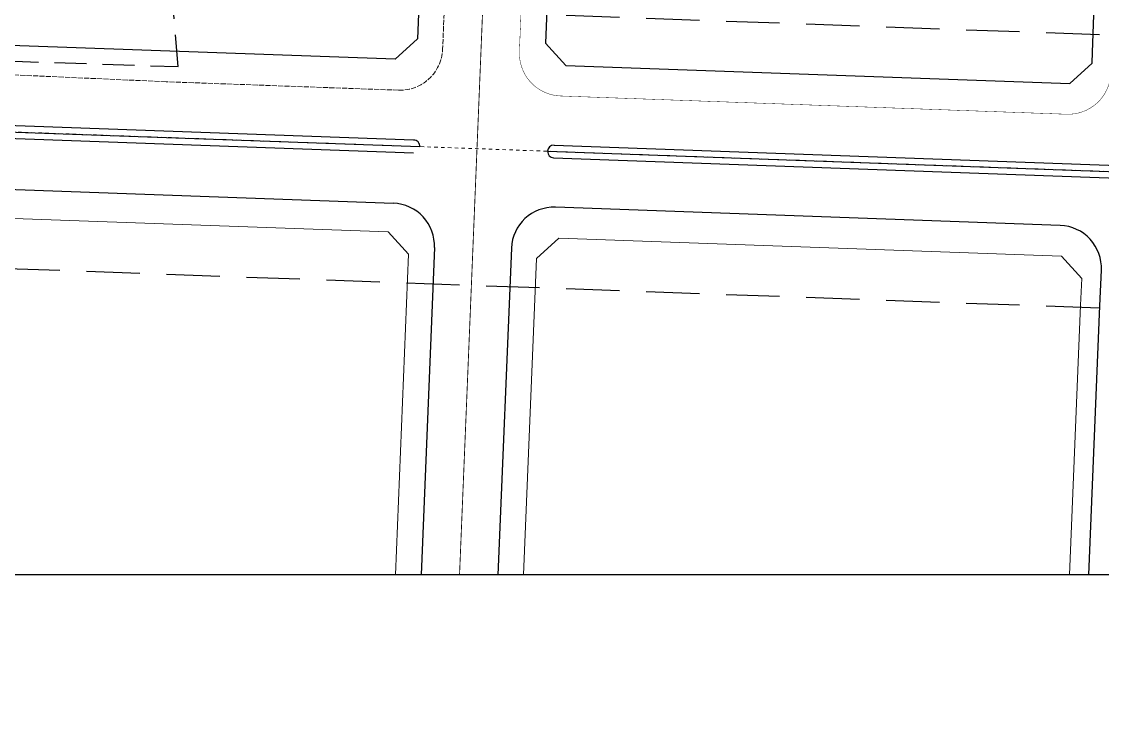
# Model space of a CAD drawing. Header units: metres. Extents: x 612156 to 614265, y 1204557 to 1208185.
# Drawn here: x 612540 to 612793.3, y 1207440.9 to 1207604.9 of the extents above; entities that cross this region are included whole.
import ezdxf
from ezdxf.xclip import XClip

# ---------------------------------------------------------------- set-up
doc = ezdxf.new("R2010")
doc.units = ezdxf.units.M
doc.header["$MEASUREMENT"] = 0
doc.header["$XCLIPFRAME"] = 2
for name, pattern in [('xref_bct2_tong the$0$1-1', [0.2, 0.1, -0.1]), ('xref_bct2_tong the$0$200423-khung GT$0$0-HIDDEN', [0.375, 0.25, -0.125]), ('xref_bct2_tong the$0$200423-khung GT$0$HIDDEN', [0.375, 0.25, -0.125]), ('xref_bct2_tong the$0$ACAD_ISO02W100', [15, 12, -3]), ('xref_bct2_tong the$0$Dash', [6.35, 3.175, -3.175])]:
    doc.linetypes.add(name, pattern=pattern)
for name, color, linetype, lineweight in [('QH_Xref_TongThe$0$DAT_CTHTKT_DuongGT', 251, 'xref_bct2_tong the$0$ACAD_ISO02W100', 20), ('XREF-Bct2_HIEN TRANG$0$2-NEN THUA-THI XA DI AN$0$Level 30', 7, 'Continuous', 0), ('xref_bct2_tong the$0$200423-khung GT$0$0- le duong', 36, 'Continuous', 18), ('xref_bct2_tong the$0$200423-khung GT$0$0- long duong', 105, 'Continuous', 25), ('xref_bct2_tong the$0$200423-khung GT$0$01-DATDUAN', 48, 'Continuous', 25), ('xref_bct2_tong the$0$200423-khung GT$0$2030 CGXD', 5, 'xref_bct2_tong the$0$200423-khung GT$0$HIDDEN', 25), ('xref_bct2_tong the$0$A-DETL-GENF', 92, 'Continuous', 9)]:
    doc.layers.add(name, color=color, linetype=linetype, lineweight=lineweight)
for name, color, linetype in [('XREF-Bct2_HIEN TRANG$0$0-nen dia chinh', 7, 'Continuous'), ('XREF-Bct2_HIEN TRANG$0$2-NEN THUA-THI XA DI AN$0$NEN THUA', 251, 'Continuous'), ('xref_bct2_tong the$0$1a-dat o hon hop', 44, 'Continuous'), ('xref_bct2_tong the$0$CHI GIOI XAY DUNG', 7, 'Continuous'), ('xref_bct2_tong the$0$GIAO THONG', 8, 'Continuous')]:
    doc.layers.add(name, color=color, linetype=linetype)

# ---------------------------------------------------------------- blocks, each defined once
blk = doc.blocks.new('XREF-Bct2_HIEN TRANG$0$2-NEN THUA-THI XA DI AN')
at = {"layer": 'XREF-Bct2_HIEN TRANG$0$2-NEN THUA-THI XA DI AN$0$Level 30', "color": 251, "linetype": 'Continuous', "lineweight": 0, "flags": 128}
for points in [[(612584.92, 1207435.19), (612584.86, 1207445.28), (612584.79, 1207455.36), (612584.73, 1207465.44), (612584.67, 1207475.52), (612584.61, 1207485.52), (612584.54, 1207495.5), (612584.48, 1207505.48), (612584.34, 1207511.16), (612583.97, 1207525.38), (612583.19, 1207535.81), (612583.8, 1207549.53), (612587.58, 1207561.24), (612581.34, 1207561.47), (612579.73, 1207505.31), (612581.36, 1207505.33), (612581.03, 1207463.44), (612557.29, 1207470.37), (612483.13, 1207495.22)], [(612536.11, 1207474.89), (612555.53, 1207468.2), (612579.74, 1207460.32), (612579.45, 1207440.65)], [(612477.63, 1207816.5), (612552.78, 1207837.67), (612573.78, 1207843.64), (612580.12, 1207804.52), (612580.99, 1207796.18), (612581.35, 1207793.13), (612582.18, 1207787.61), (612583.25, 1207780.49), (612583.41, 1207779.37), (612583.66, 1207777.91), (612585.39, 1207769.74), (612589.96, 1207753.88), (612596.01, 1207738.9), (612603.71, 1207720.15), (612611.95, 1207704.77), (612613.77, 1207701.37), (612559.66, 1207698.41), (612576.38, 1207593.67), (612530.15, 1207595.34)]]:
    blk.add_lwpolyline(points, dxfattribs=at)
at = {"layer": 'XREF-Bct2_HIEN TRANG$0$2-NEN THUA-THI XA DI AN$0$NEN THUA', "color": 253, "linetype": 'Continuous', "lineweight": 0}
blk.add_lwpolyline([(612589.648, 1207412.19), (612590.243, 1207466.942), (612585.644, 1207593.189), (612577.187, 1207683.779)], dxfattribs=at)
blk = doc.blocks.new('XREF-Bct2_HIEN TRANG')
at = {"layer": 'XREF-Bct2_HIEN TRANG$0$0-nen dia chinh', "color": 254}
blk.add_blockref('XREF-Bct2_HIEN TRANG$0$2-NEN THUA-THI XA DI AN', (0, 0), dxfattribs=at)
blk = doc.blocks.new('xref_bct2_tong the$0$fdgsdhsh')
at = {"layer": 'QH_Xref_TongThe$0$DAT_CTHTKT_DuongGT', "ltscale": 0.1}
for p, q in [((612640.62, 1207645.74), (612638.69, 1207598.39)), ((612573.88, 1207590.78), (612523.93, 1207593.03)), ((612628.33, 1207588.81), (612573.88, 1207590.78))]:
    blk.add_line(p, q, dxfattribs=at)
at = {"layer": 'QH_Xref_TongThe$0$DAT_CTHTKT_DuongGT', "ltscale": 0.1, "const_width": 0.1}
blk.add_lwpolyline([(612795.26, 1207592.68), (612795.49, 1207597.53), (612796.9, 1207636.74), (612798.84, 1207692.18, 0.412854), (612789.25, 1207702.52), (612654.06, 1207707.89, 0.590384), (612645, 1207692.91), (612646.61, 1207690.12, -0.140156), (612658.62, 1207645.23), (612656.68, 1207597.85, 0.415623), (612666.31, 1207587.45), (612784.91, 1207583.17, 0.410846)], format="xyb", close=True, dxfattribs=at)
at = {"layer": 'QH_Xref_TongThe$0$DAT_CTHTKT_DuongGT', "ltscale": 0.1}
blk.add_arc((612628.69, 1207598.8), 10, 267.9316, 357.6559, dxfattribs=at)
at = {"layer": 'xref_bct2_tong the$0$1a-dat o hon hop'}
blk.add_lwpolyline([(612424.07, 1208182.79), (613167.72, 1208182.79), (613167.72, 1207475.22), (612424.07, 1207475.22)], close=True, dxfattribs=at)
at = {"layer": 'xref_bct2_tong the$0$200423-khung GT$0$0- le duong'}
for points in [[(612627.64, 1207475.22), (612630.72, 1207550.41), (612625.92, 1207555.59), (612522.71, 1207559.31), (612522.96, 1207566.05), (612522.71, 1207559.3)], [(612785.59, 1207475.22), (612788.17, 1207538.46), (612788.47, 1207544.71), (612783.71, 1207549.89), (612665.9, 1207554.14), (612660.7, 1207549.33), (612657.66, 1207475.22)]]:
    blk.add_lwpolyline(points, dxfattribs=at)
at = {"layer": 'xref_bct2_tong the$0$200423-khung GT$0$0- long duong', "linetype": 'Continuous', "ltscale": 10}
for p, q in [((612631.87, 1207577.12), (612424.07, 1207584.63)), ((612424.07, 1207583.14), (612633.37, 1207575.58)), ((612424.07, 1207581.63), (612631.87, 1207574.12)), ((612664.8, 1207575.94), (612873.28, 1207568.42)), ((612664.69, 1207572.94), (612873.17, 1207565.42)), ((612424.07, 1207569.64), (612627.15, 1207562.31)), ((612636.78, 1207551.91), (612633.64, 1207475.22))]:
    blk.add_line(p, q, dxfattribs=at)
at = {"layer": 'xref_bct2_tong the$0$200423-khung GT$0$0- long duong', "color": 3, "linetype": 'Continuous', "ltscale": 10}
blk.add_line((612663.3, 1207574.5), (612873.22, 1207566.92), dxfattribs=at)
at = {"layer": 'xref_bct2_tong the$0$200423-khung GT$0$0- long duong', "linetype": 'Continuous', "ltscale": 10}
blk.add_lwpolyline([(612790.09, 1207475.22), (612792.66, 1207538.26), (612793.06, 1207546.63, 0.417589), (612783.43, 1207557.1), (612665.14, 1207561.38, 0.412805), (612654.79, 1207551.79), (612651.66, 1207475.22)], format="xyb", dxfattribs=at)
for centre, radius, start, end in [((612631.87, 1207575.62), 1.5, 358.3534, 90), ((612664.8, 1207574.43), 1.5, 90, 265.8633), ((612626.79, 1207552.32), 10, 357.6559, 87.9315)]:
    blk.add_arc(centre, radius, start, end, dxfattribs=at)
at = {"layer": 'xref_bct2_tong the$0$200423-khung GT$0$01-DATDUAN', "color": 5, "linetype": 'xref_bct2_tong the$0$200423-khung GT$0$HIDDEN', "ltscale": 30}
for p, q in [((612576.72, 1207594.33), (612569.25, 1207685.01)), ((612424.07, 1207599.34), (612576.72, 1207594.33))]:
    blk.add_line(p, q, dxfattribs=at)
at = {"layer": 'xref_bct2_tong the$0$200423-khung GT$0$2030 CGXD', "linetype": 'xref_bct2_tong the$0$200423-khung GT$0$0-HIDDEN', "ltscale": 50}
for p, q in [((612424.07, 1207615.16), (612874.38, 1207598.9)), ((612424.07, 1207551.12), (612872.07, 1207534.94))]:
    blk.add_line(p, q, dxfattribs=at)
at = {"layer": 'xref_bct2_tong the$0$A-DETL-GENF', "color": 0, "linetype": 'xref_bct2_tong the$0$1-1', "ltscale": 8}
blk.add_line((612424.07, 1207583.14), (612873.22, 1207566.92), dxfattribs=at)
at = {"layer": 'xref_bct2_tong the$0$A-DETL-GENF', "color": 0, "linetype": 'xref_bct2_tong the$0$1-1', "ltscale": 8, "const_width": 0.2}
blk.add_lwpolyline([(612646.74, 1207575.1), (612649.62, 1207645.49, 0.140057), (612638.85, 1207685.55), (612608.15, 1207738.83, -0.093767), (612602.03, 1207756.38), (612588.67, 1207845.5)], format="xyb", dxfattribs=at)
blk.add_lwpolyline([(612642.65, 1207475.22), (612646.74, 1207575.1)], dxfattribs=at)
at = {"layer": 'xref_bct2_tong the$0$GIAO THONG'}
blk.add_lwpolyline([(612574.06, 1207841.75), (612587.19, 1207754.15, 0.093767), (612595.16, 1207731.34), (612625.93, 1207677.94, -0.139846), (612634.62, 1207645.9), (612632.78, 1207600.86), (612627.58, 1207596.04), (612524.17, 1207599.78), (612523.93, 1207593.03)], format="xyb", dxfattribs=at)
blk.add_lwpolyline([(612790.87, 1207595.16), (612790.99, 1207597.72), (612792.4, 1207636.9), (612794.29, 1207690.82), (612794.42, 1207693.31), (612789.66, 1207698.5), (612650.4, 1207704.03), (612647.9, 1207699.9), (612651.78, 1207693.16, -0.140213), (612664.62, 1207645.06), (612662.76, 1207599.79), (612667.55, 1207594.61), (612785.63, 1207590.35)], format="xyb", close=True, dxfattribs=at)

msp = doc.modelspace()

# ---------------------------------------------------------------- block references
ref = msp.add_blockref('XREF-Bct2_HIEN TRANG', (0, 0))
XClip(ref).set_block_clipping_path([(612574.0151841522, 1207725.517260869), (612821.0151841522, 1207915.517260869)])
at = {"layer": 'xref_bct2_tong the$0$CHI GIOI XAY DUNG', "linetype": 'xref_bct2_tong the$0$Dash', "lineweight": 25, "ltscale": 0.2}
msp.add_blockref('xref_bct2_tong the$0$fdgsdhsh', (0, 0), dxfattribs=at)

doc.saveas('drawing.dxf')
